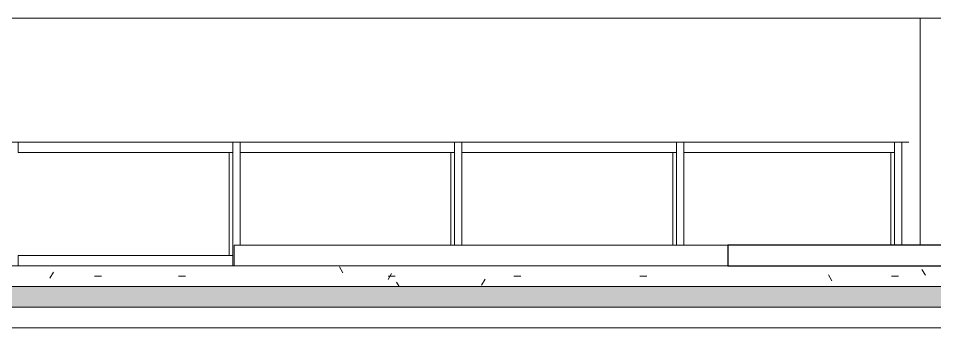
# Model space of a CAD drawing. Header units: millimetres. Extents: x -50556 to 48757, y -10837 to 15500.
# Drawn here: x 2191 to 6631, y 3700 to 5200 of the extents above; entities that cross this region are included whole.
import ezdxf

# ---------------------------------------------------------------- set-up
doc = ezdxf.new("R2010")
doc.units = ezdxf.units.MM
for name, color, linetype, lineweight in [('A-FLOR-FNSH', 192, 'Continuous', 35), ('A-FLOR-MCUT', 51, 'Continuous', 9), ('A-FLOR-PATT', 8, 'Continuous', 35), ('A-GENM', 13, 'Continuous', 9), ('A-GLAZ-CURT', 52, 'Continuous', 9), ('A-GLAZ-CWMG', 51, 'Continuous', 9), ('A-WALL', 113, 'Continuous', 9), ('I-WALL', 2, 'Continuous', 9)]:
    doc.layers.add(name, color=color, linetype=linetype, lineweight=lineweight)

# ---------------------------------------------------------------- blocks, each defined once
blk = doc.blocks.new('Family2 - Family2-221174-Section 3')
at = {"layer": 'A-GENM'}
for p, q in [((3236.5, 4100), (5629.7, 4100)), ((3236.5, 4000), (3236.5, 4100))]:
    blk.add_line(p, q, dxfattribs=at)
at = {"layer": 'A-GENM', "lineweight": 25}
for p, q in [((6694.4, 4100), (5629.7, 4100)), ((5629.7, 4100), (5629.7, 4000)), ((5629.7, 4000), (6694.4, 4000))]:
    blk.add_line(p, q, dxfattribs=at)
blk = doc.blocks.new('System Panel - Glazed-229369-Section 3')
at = {"layer": 'A-GLAZ-CURT'}
blk.add_line((6418.9, 4100), (6418.9, 4550), dxfattribs=at)
blk = doc.blocks.new('System Panel - Glazed-229370-Section 3')
at = {"layer": 'A-GLAZ-CURT'}
blk.add_line((5362, 4100), (5362, 4550), dxfattribs=at)
blk = doc.blocks.new('System Panel - Glazed-V29-Section 3')
at = {"layer": 'A-GLAZ-CURT'}
blk.add_line((3212.7, 4050), (3212.7, 4550), dxfattribs=at)
blk = doc.blocks.new('Rectangular Mullion - 50 x 150mm-229365-Section 3')
at = {"layer": 'A-GLAZ-CWMG'}
for p, q in [((5415.4, 4550), (5415.4, 4600)), ((6436.9, 4600), (6436.9, 4550)), ((6436.9, 4550), (5415.4, 4550))]:
    blk.add_line(p, q, dxfattribs=at)
blk = doc.blocks.new('Rectangular Mullion - 50 x 150mm-229366-Section 3')
at = {"layer": 'A-GLAZ-CWMG'}
for p, q in [((4340.7, 4550), (4340.7, 4600)), ((5380, 4600), (5380, 4550)), ((5380, 4550), (4340.7, 4550))]:
    blk.add_line(p, q, dxfattribs=at)
blk = doc.blocks.new('Rectangular Mullion - 50 x 150mm-229368-Section 3')
at = {"layer": 'A-GLAZ-CWMG'}
for p, q in [((2191.5, 4000), (2191.5, 4050)), ((2191.5, 4050), (3230.8, 4050)), ((3230.8, 4050), (3230.8, 4000))]:
    blk.add_line(p, q, dxfattribs=at)
blk = doc.blocks.new('Rectangular Mullion - 50 x 150mm-229364-Section 3')
at = {"layer": 'A-GLAZ-CWMG'}
for p, q in [((6436.9, 4100), (6436.9, 4600)), ((6472.3, 4100), (6472.3, 4600))]:
    blk.add_line(p, q, dxfattribs=at)
blk = doc.blocks.new('Rectangular Mullion - 50 x 150mm-229360-Section 3')
at = {"layer": 'A-GLAZ-CWMG'}
for p, q in [((5380, 4600), (5380, 4100)), ((5415.4, 4600), (5415.4, 4100))]:
    blk.add_line(p, q, dxfattribs=at)
blk = doc.blocks.new('Rectangular Mullion - 50 x 150mm-V33-Section 3')
at = {"layer": 'A-GLAZ-CWMG'}
for p, q in [((3230.8, 4600), (3230.8, 4000)), ((3266.1, 4600), (3266.1, 4100))]:
    blk.add_line(p, q, dxfattribs=at)

msp = doc.modelspace()

# ---------------------------------------------------------------- hatches: boundary and pattern name
at = {"layer": 'A-FLOR-PATT', "lineweight": 9}
h = msp.add_hatch(dxfattribs=at)
h.set_pattern_fill('FP_2', color=256, style=0, pattern_type=2)
h.set_pattern_definition([(0, (-2925.9, 5575), (812.8, 203.2), [33.528, -576.072, 33.528, -576.072, -3251.2]), (0, (-2925.9, 5575), (812.8, 203.2), [-1219.2, 33.528, -1185.672, 33.528, -576.072, -1422.4]), (0, (-2925.9, 5575), (812.8, 203.2), [-3048, 33.528, -372.872, 33.528, -982.472]), (120, (-2621.1, 5676.6), (-582.3764, 602.3054), [33.528, -576.072, 33.528, -3827.272]), (120, (-2621.1, 5676.6), (-582.3764, 602.3054), [-643.128, -576.072, 33.528, -1185.672, -2032]), (120, (-2621.1, 5676.6), (-582.3764, 602.3054), [-2438.4, 33.528, -576.072, 33.528, -1388.872]), (120, (-2621.1, 5676.6), (-582.3764, 602.3054), [-3081.528, -372.872, 33.528, -982.472]), (240, (-2519.5, 6083), (-230.4236, -805.5054), [33.528, -576.072, 33.528, -576.072, -3251.2]), (240, (-2519.5, 6083), (-230.4236, -805.5054), [-1219.2, 33.528, -1185.672, 33.528, -576.072, -1422.4]), (240, (-2519.5, 6083), (-230.4236, -805.5054), [-3048, 33.528, -372.872, 33.528, -982.472])])
h.paths.add_polyline_path([(10635.9, 3900), (10635.9, 4000), (-1318.1, 4000), (-1318.1, 3900), (10300.8, 3900)], flags=0)
at = {"layer": 'A-FLOR-PATT'}
msp.add_hatch(color=256, dxfattribs=at).paths.add_polyline_path([(6167.3, 3800), (10635.9, 3800), (10635.9, 3900), (-1318.1, 3900), (-1318.1, 3800), (5340.6, 3800)], flags=0)

# ---------------------------------------------------------------- linework, layer by layer
at = {"layer": 'A-FLOR-FNSH', "color": 1, "lineweight": 18}
for p, q in [((10635.9, 4000), (-1318.1, 4000)), ((-1318.1, 3700), (10635.9, 3700))]:
    msp.add_line(p, q, dxfattribs=at)
at = {"layer": 'A-FLOR-MCUT'}
for p, q in [((10635.9, 3900), (-1318.1, 3900)), ((10635.9, 3800), (-1318.1, 3800))]:
    msp.add_line(p, q, dxfattribs=at)
at = {"layer": 'A-WALL'}
for p, q in [((6506.9, 5200), (6702.1, 5200)), ((6560.7, 4100), (6560.7, 5200))]:
    msp.add_line(p, q, dxfattribs=at)
at = {"layer": 'I-WALL'}
for p, q in [((6506.9, 5200), (-1318.1, 5200)), ((-1318.1, 4600), (6506.9, 4600))]:
    msp.add_line(p, q, dxfattribs=at)

# ---------------------------------------------------------------- block references
at = {"layer": 'A-GENM'}
msp.add_blockref('Family2 - Family2-221174-Section 3', (0, 0), dxfattribs=at)
at = {"layer": 'A-GLAZ-CURT'}
for name, p in [('System Panel - Glazed-V29-Section 3', (0, 0)), ('System Panel - Glazed-229370-Section 3', (-1074.6, 0)), ('System Panel - Glazed-229370-Section 3', (0, 0)), ('System Panel - Glazed-229369-Section 3', (0, 0))]:
    msp.add_blockref(name, p, dxfattribs=at)
at = {"layer": 'A-GLAZ-CWMG'}
for name, p in [('Rectangular Mullion - 50 x 150mm-229366-Section 3', (-2149.2, 0)), ('Rectangular Mullion - 50 x 150mm-V33-Section 3', (0, 0)), ('Rectangular Mullion - 50 x 150mm-229366-Section 3', (-1074.6, 0)), ('Rectangular Mullion - 50 x 150mm-229360-Section 3', (-1074.6, 0)), ('Rectangular Mullion - 50 x 150mm-229366-Section 3', (0, 0)), ('Rectangular Mullion - 50 x 150mm-229360-Section 3', (0, 0)), ('Rectangular Mullion - 50 x 150mm-229365-Section 3', (0, 0)), ('Rectangular Mullion - 50 x 150mm-229364-Section 3', (0, 0)), ('Rectangular Mullion - 50 x 150mm-229368-Section 3', (0, 0))]:
    msp.add_blockref(name, p, dxfattribs=at)

doc.saveas('drawing.dxf')
